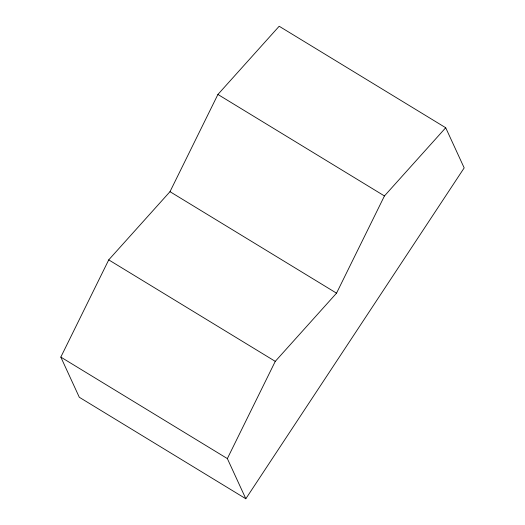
<?xml version="1.0" encoding="UTF-8"?>
<svg xmlns="http://www.w3.org/2000/svg" width="525" height="525" viewBox="0 0 525 525"><rect width="100%" height="100%" fill="white"/><g stroke="black" fill="none" stroke-linecap="round" stroke-linejoin="round"><path stroke-width="0.79" d="M60.821 357.098L108.734 259.875L169.995 191.677L217.914 94.454L279.175 26.25L445.705 127.739L464.179 167.902L245.825 498.75L79.295 397.261L60.821 357.098L227.351 458.587L245.825 498.75M227.351 458.587L275.271 361.364L336.532 293.167L384.444 195.943L445.705 127.739M217.914 94.454L384.444 195.943M169.995 191.677L336.532 293.167M108.734 259.875L275.271 361.364"/></g></svg>
